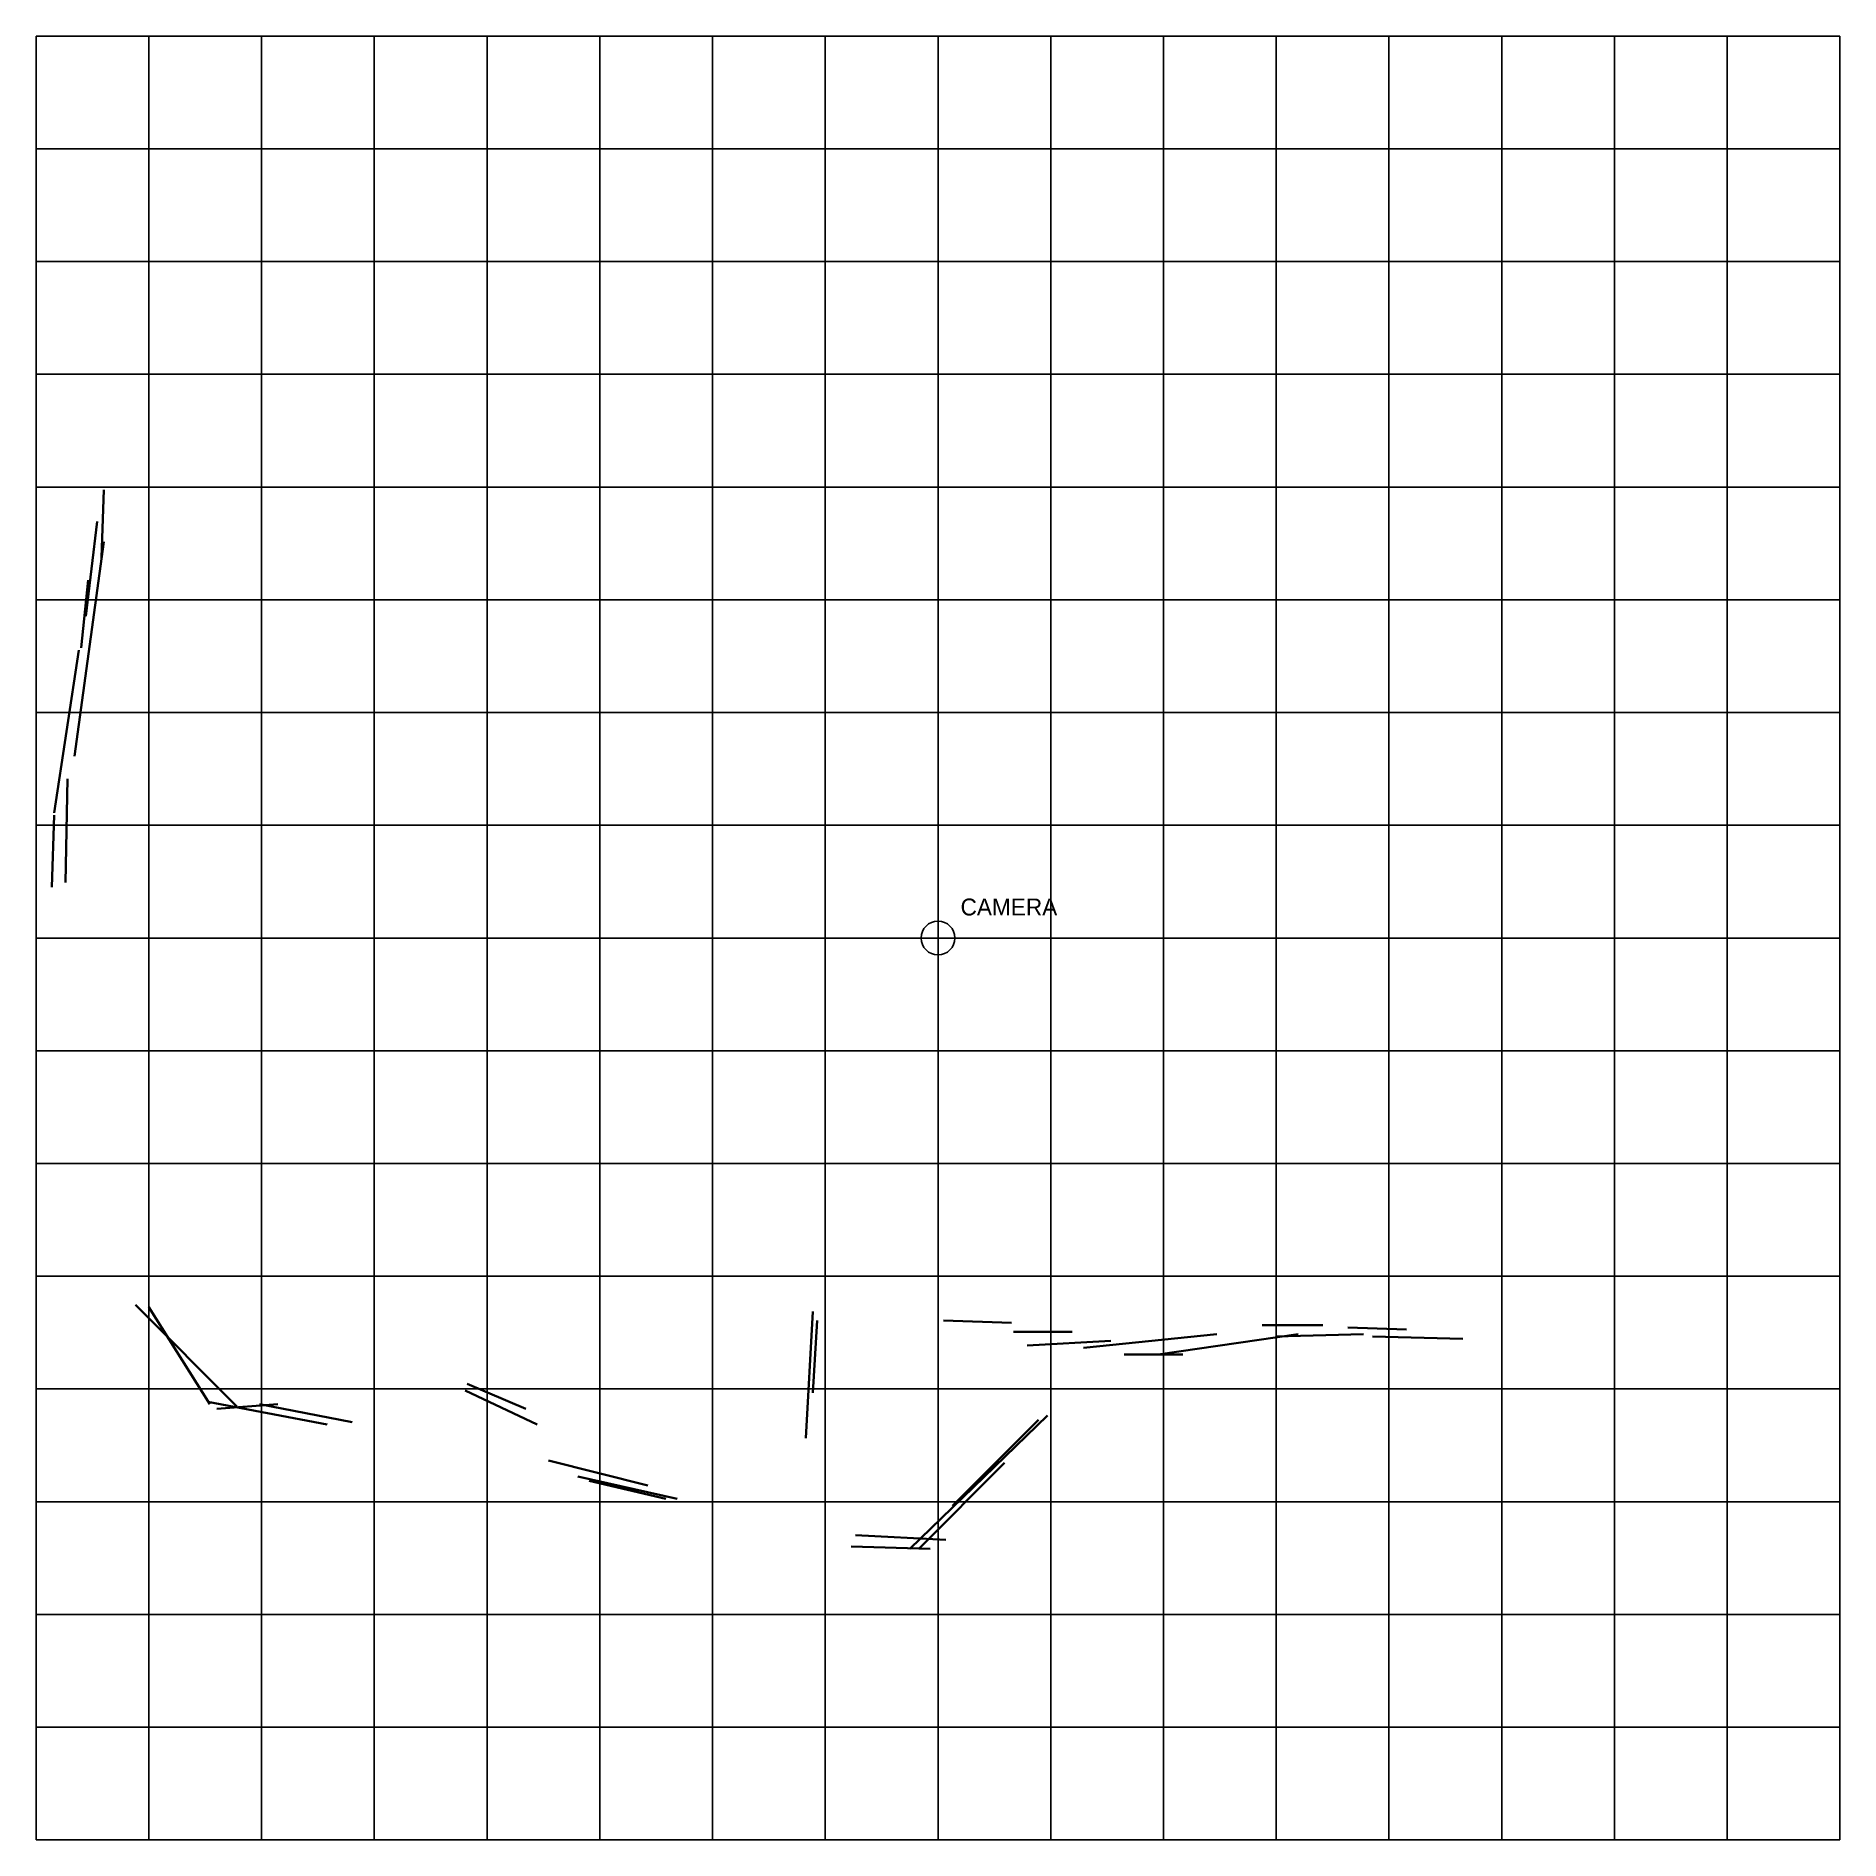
# Model space of a CAD drawing. Header units: metres. Extents: x -8 to 8, y -8 to 8.
import ezdxf

# ---------------------------------------------------------------- set-up
doc = ezdxf.new("R2010")
doc.units = ezdxf.units.M
for name, color, linetype in [('CAMERA', 1, 'Continuous'), ('GRID', 8, 'Continuous'), ('WALLS', 7, 'Continuous')]:
    doc.layers.add(name, color=color, linetype=linetype)

msp = doc.modelspace()

# ---------------------------------------------------------------- linework, layer by layer
at = {"layer": 'CAMERA'}
for p, q in [((0, -0.25), (0, 0.25)), ((-0.25, 0), (0.25, 0))]:
    msp.add_line(p, q, dxfattribs=at)
msp.add_circle((0, 0), 0.15, dxfattribs=at)
at = {"layer": 'GRID'}
for p, q in [((-8, -8), (-8, 8)), ((-8, 8), (8, 8)), ((-7, -8), (-7, 8)), ((-6, -8), (-6, 8)), ((-5, -8), (-5, 8)), ((-4, -8), (-4, 8)), ((-3, -8), (-3, 8)), ((-2, -8), (-2, 8)), ((-1, -8), (-1, 8)), ((0, -8), (0, 8)), ((1, -8), (1, 8)), ((2, -8), (2, 8)), ((3, -8), (3, 8)), ((4, -8), (4, 8)), ((5, -8), (5, 8)), ((6, -8), (6, 8)), ((7, -8), (7, 8)), ((8, -8), (8, 8)), ((-8, 7), (8, 7)), ((-8, 6), (8, 6)), ((-8, 5), (8, 5)), ((-8, 4), (8, 4)), ((-8, 3), (8, 3)), ((-8, 2), (8, 2)), ((-8, 1), (8, 1)), ((-8, 0), (8, 0)), ((-8, -1), (8, -1)), ((-8, -2), (8, -2)), ((-8, -3), (8, -3)), ((-8, -4), (8, -4)), ((-8, -5), (8, -5)), ((-8, -6), (8, -6)), ((-8, -7), (8, -7)), ((-8, -8), (8, -8))]:
    msp.add_line(p, q, dxfattribs=at)
at = {"layer": 'WALLS', "lineweight": 35}
for p, q in [((-7.419, 3.374), (-7.399, 3.975)), ((-7.559, 2.854), (-7.459, 3.695)), ((-7.66, 1.612), (-7.399, 3.514)), ((-7.599, 2.573), (-7.539, 3.174)), ((-7.84, 1.111), (-7.62, 2.553)), ((-7.74, 0.491), (-7.72, 1.412)), ((-7.86, 0.451), (-7.84, 1.091)), ((-7.119, -3.254), (-6.218, -4.155)), ((-6.999, -3.274), (-6.458, -4.135)), ((-1.171, -4.436), (-1.111, -3.314)), ((-1.111, -4.035), (-1.071, -3.394)), ((0.05, -3.394), (0.651, -3.414)), ((0.671, -3.494), (1.191, -3.494)), ((1.292, -3.635), (2.473, -3.514)), ((1.952, -3.695), (3.194, -3.514)), ((2.874, -3.434), (3.414, -3.434)), ((2.994, -3.534), (3.775, -3.514)), ((3.635, -3.454), (4.155, -3.474)), ((0.791, -3.615), (1.532, -3.574)), ((3.855, -3.534), (4.656, -3.554)), ((1.652, -3.695), (2.173, -3.695)), ((-4.175, -3.955), (-3.655, -4.175)), ((-6.478, -4.115), (-5.417, -4.315)), ((-6.398, -4.175), (-5.857, -4.135)), ((-6.018, -4.135), (-5.196, -4.295)), ((-4.195, -4.015), (-3.554, -4.315)), ((-0.25, -5.417), (0.971, -4.235)), ((0.13, -5.036), (0.891, -4.275)), ((-3.454, -4.636), (-2.573, -4.856)), ((-3.194, -4.776), (-2.313, -4.976)), ((-0.17, -5.417), (0.591, -4.656)), ((-3.094, -4.816), (-2.413, -4.976)), ((-0.771, -5.397), (-0.07, -5.417)), ((-0.731, -5.297), (0.07, -5.337))]:
    msp.add_line(p, q, dxfattribs=at)

# ---------------------------------------------------------------- texts
at = {"layer": 'CAMERA'}
msp.add_text('CAMERA', height=0.15, dxfattribs=at).set_placement((0.2, 0.2))

doc.saveas('drawing.dxf')
